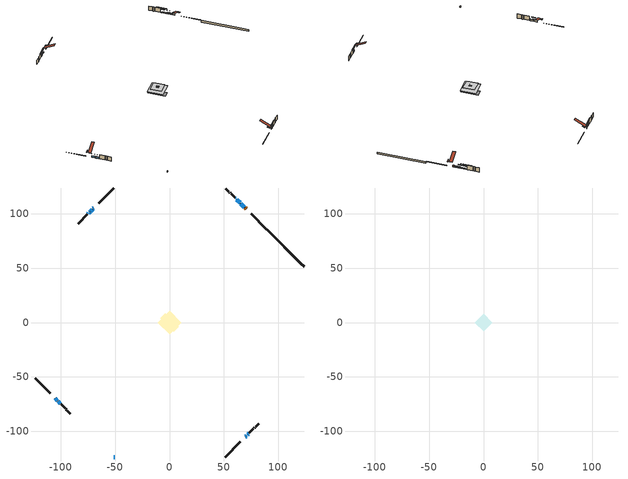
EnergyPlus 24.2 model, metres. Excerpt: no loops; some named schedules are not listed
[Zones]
conditioned space
 floor outside (Floor1 construction): -2.39,0 0,2.39 2.39,0 0,-2.39 z0.92
 floor adiabatic (AdiabaticFloorConstruction): -11.05,0 0,11.05 11.05,0 0,-11.05 z3.36
 floor foundation (Slab1 construction): -8.52,4 -4,8.52 8.52,-4 4,-8.52 z-1.17
 wall outside (RimJoist1 construction): 51.33,-123.92 65.31,-109.93 / -123.92,-51.33 -109.93,-65.31 / -51.33,123.92 -65.31,109.93 / 89.2,86.05 75.21,100.03 z0.92:1.22
 wall outside (AdiabaticWallConstruction 1): 70.67,104.57 69.6,105.65 z0.92:2.95
 wall outside (AdiabaticWallConstruction): 68.94,106.31 65.79,109.45 / 65.14,110.11 61.99,113.26 z0.92:2.24; -69.85,105.39 -70.61,104.63 / 69.85,-105.39 70.61,-104.63 / -74.25,101 -75.01,100.23 / 72.13,-103.11 72.89,-102.35 z0.92:2.2; -71.27,103.97 -72.53,102.72 z0.92:2.95; -105.39,-69.85 -103.28,-71.97 / -102.62,-72.62 -100.5,-74.74 z0.92:2.7; 61.33,113.91 61.13,114.12 / -73.18,102.06 -73.59,101.65 / 71.27,-103.98 71.48,-103.77 z0.92:1.27; -51.33,-123.92 -50.56,-123.92 z0.92:2.14
 wall outside (Wall1 construction): 73.55,-101.7 77.2,-98.04 / -99.85,-75.4 -96.19,-79.05 / -75.67,99.58 -79.32,95.92 / 60.47,114.77 56.82,118.43 z0.92:5.8
 wall outside (Wall2 construction): 77.86,-97.38 78.7,-96.55 / -95.53,-79.71 -94.7,-80.55 / -79.98,95.27 -80.82,94.43 / 56.16,119.08 55.32,119.92 z0.92:5.8
 wall outside (Wall3 construction): 79.35,-95.89 82.03,-93.21 / -94.04,-81.2 -91.36,-83.88 / -81.47,93.77 -84.15,91.09 / 54.66,120.58 51.98,123.26 z0.92:5.8
 wall foundation (FoundationWall1 construction): 89.85,85.39,-1.17 89.85,85.39,0.92 120.51,54.73,0.92 120.51,54.73,0.84 123.92,51.33,0.84 123.92,51.33,-1.17
 window (WindowConstruction): 68.94,106.31 65.79,109.45 z0.92:2.24
 window (WindowConstruction 4): 65.14,110.11 61.99,113.26 z0.92:2.24
 window (WindowConstruction 5): -69.85,105.39 -70.61,104.63 z0.92:2.2
 window (WindowConstruction 6): -71.27,103.97 -72.53,102.72 z0.92:2.95
 window (WindowConstruction 7): 69.85,-105.39 70.61,-104.63 z0.92:2.2
 window (WindowConstruction 8): -105.39,-69.85 -103.28,-71.97 z0.92:2.7
 window (WindowConstruction 10): 61.33,113.91 61.13,114.12 z0.92:1.26
 window (WindowConstruction 11): -73.18,102.06 -73.59,101.65 z0.92:1.26
 window (WindowConstruction 12): 71.27,-103.97 71.47,-103.77 z0.92:1.26
 window (WindowConstruction 1): -74.25,101 -75.01,100.24 z0.92:2.2
 window (WindowConstruction 2): 72.13,-103.11 72.89,-102.35 z0.92:2.2
 window (WindowConstruction 3): -102.62,-72.63 -100.5,-74.74 z0.92:2.7
 window (WindowConstruction 9): -51.33,-123.92 -50.57,-123.92 z0.92:2.14
 door (Door): 70.67,104.57 69.6,105.65 z0.92:2.95
 ceiling adiabatic (AdiabaticFloorConstruction): 0,-11.05 11.05,0 0,11.05 -11.05,0 z3.36
attic - vented
 floor to conditioned space (Floor2 construction Reversed): -1.81,0 0,1.81 1.81,0 0,-1.81 z5.8
 floor to conditioned space (Floor3 construction Reversed): -7.97,0 0,7.97 7.97,0 0,-7.97 z5.8
 roof outside (Roof1 construction): 66.43,-108.81,5.8 64.67,-107.05,6.63 64.21,-107.52,6.63 65.97,-109.28,5.8; -108.81,-66.43,5.8 -107.05,-64.67,6.63 -107.52,-64.21,6.63 -109.28,-65.97,5.8; -66.43,108.81,5.8 -64.67,107.05,6.63 -64.21,107.52,6.63 -65.97,109.28,5.8; 74.09,101.15,5.8 72.33,99.39,6.63 72.79,98.93,6.63 74.55,100.69,5.8
 roof outside (Roof2 construction): 69.2,-106.05,5.8 61.66,-98.52,11.12 59.56,-100.62,11.12 67.09,-108.15,5.8; -106.05,-69.2,5.8 -98.52,-61.66,11.12 -100.62,-59.56,11.12 -108.15,-67.09,5.8; -69.2,106.05,5.8 -61.66,98.52,11.12 -59.56,100.62,11.12 -67.09,108.15,5.8; 71.33,103.92,5.8 63.79,96.38,11.12 65.9,94.28,11.12 73.43,101.81,5.8
shading: 65.65,109.59 69.08,106.16 69.37,106.45 65.94,109.89 z2.44; 60.16,115.09 66.97,108.28 67.26,108.57 60.45,115.38 z4.83; -72.44,102.8 -68.02,107.22 -68.31,107.52 -72.74,103.09 z4.79; -74.36,100.89 -69.44,105.81 -69.73,106.1 -74.65,101.18 z5.54; 72.44,-102.8 68.02,-107.22 68.31,-107.52 72.74,-103.09 z4.79; -101.44,-73.8 -107.22,-68.02 -107.52,-68.31 -101.73,-74.09 z5.29; 57.52,117.72 64.94,110.31 65.23,110.6 57.81,118.01 z6.36; -77.2,98.05 -69.58,105.67 -69.87,105.96 -77.49,98.34 z6.36; 75.08,-100.16 67.66,-107.58 67.95,-107.87 75.37,-100.46 z6.36; -75.15,100.09 -74.11,101.14 -74.4,101.43 -75.44,100.38 z2.4; 73.03,-102.21 71.99,-103.26 72.28,-103.55 73.32,-102.5 z2.4; -100.36,-74.88 -102.76,-72.48 -103.05,-72.77 -100.65,-75.17 z2.9
[Building]
Building 1: Terrain=Suburbs
[Site:Location]
Montreal Mirabel Intl AP_QC: Latitude {deg}=45.68; Longitude {deg}=-74.03; Time Zone {hr}=-5; Elevation {m}=82; Keep Site Location Information=Yes
[Site:GroundTemperature:Shallow]
0.642858, -1.75623, -1.94836, -0.80987, 3.76054, 8.30966, 12.2535, 14.7518, 14.9641, 12.9321, 9.08883, 4.67926
[Site:WaterMainsTemperature]
Calculation Method=Schedule; Temperature Schedule=mains temperature schedule
[Material] Roughness=Rough; Thermal Absorptance=0.9
Name | Thickness {m} | Conductivity {W/m-K} | Density {kg/m3} | Specific Heat {J/kg-K} | Solar Absorptance | Visible Absorptance
asphalt or fiberglass shingles | 0.00635 | 0.162714 | 1121.4 | 1465.45 | 0.84 | 0.84
ceiling loosefill ins | 0.254 | 0.0480833 | 16.02 | 1046.75 | 0.7 | 0.7
ceiling stud and cavity | 0.1397 | 0.0953572 | 65.682 | 1177.47 | 0.7 | 0.7
ceiling stud and cavity 1 | 0.1397 | 0.094449 | 65.682 | 1177.47 | 0.7 | 0.7
concrete 4.0 in. | 0.1016 | 1.803125 | 2242.8 | 837.4 | 0.7 | 0.7
concrete 8.0 in. | 0.2032 | 1.803125 | 2242.8 | 837.4 | 0.7 | 0.7
door material | 0.04445 | 0.0451087 | 512.64 | 1214.23 | 0.7 | 0.7
exterior vertical ins | 0.0454343 | 0.029427 | 32.04 | 1214.23 | 0.7 | 0.7
floor covering | 0.0127 | 0.0433444 | 54.468 | 1339.84 | 0.6 | 0.6
floor rigid ins; wall rigid ins 2 | 0.512978 | 0.029427 | 32.04 | 1214.23 | 0.7 | 0.7
floor stud and cavity | 0.1397 | 0.0957955 | 92.3553 | 1139.71 | 0.7 | 0.7
floor stud and cavity 1 | 0.1397 | 1.75129 | 37.0049 | 1207.88 | 0.7 | 0.7
furniture material conditioned space 1 | 0.1524 | 0.115458 | 640.8 | 1214.23 | 0.6 | 0.6
gypsum board | 0.0127 | 0.160291 | 801 | 837.4 | 0.6 | 0.6
gypsum board 1 | 0.0127 | 0.160291 | 801 | 837.4 | 0.7 | 0.7
osb sheathing 0.5 in. | 0.0127 | 0.115458 | 512.64 | 1214.23 | 0.7 | 0.7
osb sheathing 0.75 in. | 0.01905 | 0.115458 | 512.64 | 1214.23 | 0.7 | 0.7
osb sheathing 2.0 in. | 0.0508 | 0.115458 | 512.64 | 1214.23 | 0.7 | 0.7
rim joist rigid ins; wall rigid ins | 0.051816 | 0.029427 | 32.04 | 1214.23 | 0.7 | 0.7
rim joist stud and cavity | 0.0508 | 0.184251 | 125.044 | 1163.47 | 0.6 | 0.6
wall rigid ins 1 | 0.103632 | 0.029427 | 32.04 | 1214.23 | 0.7 | 0.7
wall stud and cavity | 0.1397 | 0.14193 | 139.0536 | 1170.24 | 0.7 | 0.7
wall stud and cavity 1 | 0.1397 | 0.300532 | 139.0536 | 1170.24 | 0.7 | 0.7
wall stud and cavity 2 | 0.1397 | 0.144253 | 139.0536 | 1170.24 | 0.7 | 0.7
wall stud and cavity 3 | 0.0889 | 0.380278 | 52.3479 | 1209.89 | 0.7 | 0.7
wall stud and cavity 4 | 0.0889 | 0.391764 | 83.0341 | 1211.67 | 0.7 | 0.7
wood siding | 0.0254 | 0.102417 | 544.68 | 1172.36 | 0.4 | 0.4
wood siding 1; wood siding 2; wood siding 3 | 0.0254 | 0.102417 | 544.68 | 1172.36 | 0.7 | 0.7
[WindowMaterial:SimpleGlazingSystem]
Name | U-Factor {W/m2-K} | Solar Heat Gain Coefficient
WindowMaterial | 2.93609 | 0.6
WindowMaterial 1 | 2.98492 | 0.56
WindowMaterial 2 | 2.9395 | 0.6
WindowMaterial 3 | 2.9077 | 0.64
WindowMaterial 4 | 2.97754 | 0.59
WindowMaterial 5 | 2.961077 | 0.63
WindowMaterial 6 | 3.000823 | 0.18
[Construction]
AdiabaticFloorConstruction: floor stud and cavity 1, floor rigid ins, osb sheathing 0.75 in., floor covering
AdiabaticWallConstruction: wood siding 2, wall rigid ins 2, wall stud and cavity 3, gypsum board
AdiabaticWallConstruction 1: wood siding 3, wall rigid ins 2, wall stud and cavity 3, gypsum board
Door: door material
Floor1 construction: floor stud and cavity, osb sheathing 0.75 in., floor covering
Floor2 construction Reversed: gypsum board, ceiling stud and cavity, ceiling loosefill ins
Floor3 construction Reversed: gypsum board, ceiling stud and cavity 1, ceiling loosefill ins
FoundationWall1 construction: concrete 8.0 in., gypsum board 1
furniture construction conditioned space 1: furniture material conditioned space 1
PartitionWallConstruction: gypsum board, wall stud and cavity 4, gypsum board
RimJoist1 construction: wood siding 1, rim joist rigid ins, osb sheathing 2.0 in., rim joist stud and cavity
Roof1 construction; Roof2 construction: asphalt or fiberglass shingles
Slab1 construction: concrete 4.0 in.
Wall1 construction: wood siding, wall rigid ins, osb sheathing 0.5 in., wall stud and cavity, gypsum board
Wall2 construction: wood siding, wall rigid ins 1, osb sheathing 0.5 in., wall stud and cavity 1, gypsum board
Wall3 construction: wood siding, wall rigid ins, osb sheathing 0.5 in., wall stud and cavity 2, gypsum board
WindowConstruction; WindowConstruction 4: WindowMaterial
WindowConstruction 1; WindowConstruction 5: WindowMaterial 1
WindowConstruction 10; WindowConstruction 11; WindowConstruction 12: WindowMaterial 6
WindowConstruction 2; WindowConstruction 7: WindowMaterial 2
WindowConstruction 3; WindowConstruction 8: WindowMaterial 3
WindowConstruction 6: WindowMaterial 4
WindowConstruction 9: WindowMaterial 5
[Zone] Multiplier=1; Part of Total Floor Area=Yes
Name | Volume {m3}
attic - vented | 98.8219
conditioned space | 892.7
[Space]
Name | Zone | Volume {m3}
attic - vented 1 | attic - vented | 98.8219
conditioned space 1 | conditioned space | 892.7
[ZoneInfiltration:EffectiveLeakageArea]
infil attic - vented 1: Zone or Space=attic - vented 1; Schedule=Always On Discrete; Effective Air Leakage Area {cm2}=6159.23; Stack Coefficient=0.000370451; Wind Coefficient=1.30043e-05
[ZoneMixing]
whole house fan mix: Zone or Space=attic - vented; Schedule=Always On Continuous; Design Flow Rate Calculation Method=Flow/Zone; Design Flow Rate {m3/s}=0; Source Zone or Space=conditioned space
[SurfaceProperty:ExposedFoundationPerimeter]
Slab1: Exposed Perimeter Calculation Method=TotalExposedPerimeter; Total Exposed Perimeter {m}=48.174
[InternalMass] Zone or ZoneList=conditioned space; Space or SpaceList=conditioned space 1
Name | Construction | Surface Area {m2}
furniture mass conditioned space 1 | furniture construction conditioned space 1 | 147.408
partition wall mass | PartitionWallConstruction | 368.52
[Lights]
interior lighting: Zone or ZoneList or Space or SpaceList=conditioned space 1; Schedule=interior lighting schedule; Design Level Calculation Method=LightingLevel; Lighting Level {W}=343.2; Return Air Fraction=0; Fraction Radiant=0.6; Fraction Visible=0.2; Fraction Replaceable=1
[People]
occupants: Zone or ZoneList or Space or SpaceList=conditioned space 1; Number of People Schedule=occupants schedule; Number of People Calculation Method=People; Number of People=3; Fraction Radiant=0.314171; Sensible Heat Fraction=0.56303; Activity Level Schedule=occupants activity schedule; Carbon Dioxide Generation Rate {m3/s-W}=0; Enable ASHRAE 55 Comfort Warnings=No; Mean Radiant Temperature Calculation Type=EnclosureAveraged
[ElectricEquipment] Zone or ZoneList or Space or SpaceList=conditioned space 1; Design Level Calculation Method=EquipmentLevel
Name | Schedule | Design Level {W} | Fraction Latent | Fraction Radiant | Fraction Lost
clothes dryer | clothes dryer schedule | 140.772 | 0.015 | 0.081 | 0.85
clothes washer | clothes washer schedule | 32.1985 | 0.03 | 0.162 | 0.7
cooking range | cooking range schedule | 215.147 | 0.08 | 0.432 | 0.2
dishwasher | dishwasher schedule | 66.8632 | 0.3 | 0.18 | 0.4
fridge | fridge schedule | 72.9452 | 0 | 0.6 | 0
mech vent house fan | mech vent house fan schedule | 230 | 0 | 0 | 1
mech vent house fan cfis | mech vent house fan cfis schedule | 0 | 0 | 0 | 0
misc plug loads | misc plug loads schedule | 494.7 | 0.045 | 0.513 | 0.1
whole house fan | Always On Discrete | 0 | 0 | 0 | 1
[OtherEquipment] Zone or ZoneList or Space or SpaceList=conditioned space 1; Design Level Calculation Method=EquipmentLevel
Name | Fuel Type | Schedule | Design Level {W} | Fraction Latent | Fraction Radiant | Fraction Lost
clothes dryer 1 | Electricity | clothes dryer schedule | 0 | 0.015 | 0.081 | 0.85
cooking range 1 | Electricity | cooking range schedule | 0 | 0.08 | 0.432 | 0.2
general water use latent | None | general water use schedule | 62.594 | 1 | 0 | 0
general water use sensible | None | general water use schedule | -61.6891 | 0 | 0.6 | 0
mech vent house fan latent load | None | Always On Discrete | 0 | 1 | 0 | 0
mech vent house fan sensible load | None | Always On Discrete | 0 | 0 | 0 | 0
water heater energy adjustment1 | Electricity | Always On Discrete | 0.01 | 0 | 0 | 1
[ZoneInfiltration:DesignFlowRate] Zone or ZoneList or Space or SpaceList=conditioned space 1; Schedule=Always On Discrete; Design Flow Rate Calculation Method=Flow/Zone; Design Flow Rate {m3/s}=0
infil flow; natural vent flow; whole house fan flow
[Foundation:Kiva]
Foundation Kiva 1: Initial Indoor Air Temperature {C}=21; Wall Height Above Grade {m}=0.920008; Wall Depth Below Slab {m}=0.2032; Custom Block Material Name 1=exterior vertical ins; Custom Block Depth 1 {m}=2.09001; Custom Block X Position 1 {m}=0.2159; Custom Block Z Position 1 {m}=0
[Foundation:Kiva:Settings]
Soil Conductivity {W/m-K}=0.849921; Soil Density {kg/m3}=1842.3; Soil Specific Heat {J/kg-K}=418.7; Ground Solar Absorptivity=0.9; Ground Thermal Absorptivity=0.9; Ground Surface Roughness {m}=0.03; Far-Field Width {m}=40; Deep-Ground Boundary Condition=ZeroFlux; Deep-Ground Depth {m}=40; Minimum Cell Dimension {m}=0.2; Maximum Cell Growth Coefficient=3; Simulation Timestep=Timestep
[Exterior:Lights]
exterior lighting: Schedule=exterior lighting schedule; Design Level {W}=75.6
[Schedule:Constant]
Name | Hourly Value
Always On Continuous; mech vent house fan schedule; mech vent house fan cfis schedule; Always On Discrete | 1
occupants activity schedule | 117.228
fridge schedule | 0
[Schedule:Week:Daily]
interior lighting schedule Week Rule - Jan1-Jan27: interior lighting schedule day, interior lighting schedule day, interior lighting schedule day, interior lighting schedule day, interior lighting schedule day, interior lighting schedule day, interior lighting schedule day, interior lighting schedule default day, interior lighting schedule default day, interior lighting schedule default day, interior lighting schedule default day, interior lighting schedule default day
interior lighting schedule Week Rule - Jan28-Feb3: interior lighting schedule day, interior lighting schedule day, interior lighting schedule day, interior lighting schedule day, interior lighting schedule day 1, interior lighting schedule day 1, interior lighting schedule day 1, interior lighting schedule default day, interior lighting schedule default day, interior lighting schedule default day, interior lighting schedule default day, interior lighting schedule default day
interior lighting schedule Week Rule - Feb4-Feb24: interior lighting schedule day 1, interior lighting schedule day 1, interior lighting schedule day 1, interior lighting schedule day 1, interior lighting schedule day 1, interior lighting schedule day 1, interior lighting schedule day 1, interior lighting schedule default day, interior lighting schedule default day, interior lighting schedule default day, interior lighting schedule default day, interior lighting schedule default day
interior lighting schedule Week Rule - Feb25-Mar3: interior lighting schedule day 1, interior lighting schedule day 1, interior lighting schedule day 1, interior lighting schedule day 1, interior lighting schedule day 2, interior lighting schedule day 2, interior lighting schedule day 2, interior lighting schedule default day, interior lighting schedule default day, interior lighting schedule default day, interior lighting schedule default day, interior lighting schedule default day
interior lighting schedule Week Rule - Mar4-Mar31: interior lighting schedule day 2, interior lighting schedule day 2, interior lighting schedule day 2, interior lighting schedule day 2, interior lighting schedule day 2, interior lighting schedule day 2, interior lighting schedule day 2, interior lighting schedule default day, interior lighting schedule default day, interior lighting schedule default day, interior lighting schedule default day, interior lighting schedule default day
interior lighting schedule Week Rule - Apr1-Apr28: interior lighting schedule day 3, interior lighting schedule day 3, interior lighting schedule day 3, interior lighting schedule day 3, interior lighting schedule day 3, interior lighting schedule day 3, interior lighting schedule day 3, interior lighting schedule default day, interior lighting schedule default day, interior lighting schedule default day, interior lighting schedule default day, interior lighting schedule default day
interior lighting schedule Week Rule - Apr29-May5: interior lighting schedule day 3, interior lighting schedule day 3, interior lighting schedule day 4, interior lighting schedule day 4, interior lighting schedule day 4, interior lighting schedule day 4, interior lighting schedule day 4, interior lighting schedule default day, interior lighting schedule default day, interior lighting schedule default day, interior lighting schedule default day, interior lighting schedule default day
interior lighting schedule Week Rule - May6-May26: interior lighting schedule day 4, interior lighting schedule day 4, interior lighting schedule day 4, interior lighting schedule day 4, interior lighting schedule day 4, interior lighting schedule day 4, interior lighting schedule day 4, interior lighting schedule default day, interior lighting schedule default day, interior lighting schedule default day, interior lighting schedule default day, interior lighting schedule default day
interior lighting schedule Week Rule - May27-Jun2: interior lighting schedule day 4, interior lighting schedule day 4, interior lighting schedule day 4, interior lighting schedule day 4, interior lighting schedule day 4, interior lighting schedule day 5, interior lighting schedule day 5, interior lighting schedule default day, interior lighting schedule default day, interior lighting schedule default day, interior lighting schedule default day, interior lighting schedule default day
interior lighting schedule Week Rule - Jun3-Jun30: interior lighting schedule day 5, interior lighting schedule day 5, interior lighting schedule day 5, interior lighting schedule day 5, interior lighting schedule day 5, interior lighting schedule day 5, interior lighting schedule day 5, interior lighting schedule default day, interior lighting schedule default day, interior lighting schedule default day, interior lighting schedule default day, interior lighting schedule default day
interior lighting schedule Week Rule - Jul1-Jul28: interior lighting schedule day 6, interior lighting schedule day 6, interior lighting schedule day 6, interior lighting schedule day 6, interior lighting schedule day 6, interior lighting schedule day 6, interior lighting schedule day 6, interior lighting schedule default day, interior lighting schedule default day, interior lighting schedule default day, interior lighting schedule default day, interior lighting schedule default day
interior lighting schedule Week Rule - Jul29-Aug4: interior lighting schedule day 6, interior lighting schedule day 6, interior lighting schedule day 6, interior lighting schedule day 7, interior lighting schedule day 7, interior lighting schedule day 7, interior lighting schedule day 7, interior lighting schedule default day, interior lighting schedule default day, interior lighting schedule default day, interior lighting schedule default day, interior lighting schedule default day
interior lighting schedule Week Rule - Aug5-Aug25: interior lighting schedule day 7, interior lighting schedule day 7, interior lighting schedule day 7, interior lighting schedule day 7, interior lighting schedule day 7, interior lighting schedule day 7, interior lighting schedule day 7, interior lighting schedule default day, interior lighting schedule default day, interior lighting schedule default day, interior lighting schedule default day, interior lighting schedule default day
interior lighting schedule Week Rule - Aug26-Sep1: interior lighting schedule day 7, interior lighting schedule day 7, interior lighting schedule day 7, interior lighting schedule day 7, interior lighting schedule day 7, interior lighting schedule day 7, interior lighting schedule day 8, interior lighting schedule default day, interior lighting schedule default day, interior lighting schedule default day, interior lighting schedule default day, interior lighting schedule default day
interior lighting schedule Week Rule - Sep2-Sep29: interior lighting schedule day 8, interior lighting schedule day 8, interior lighting schedule day 8, interior lighting schedule day 8, interior lighting schedule day 8, interior lighting schedule day 8, interior lighting schedule day 8, interior lighting schedule default day, interior lighting schedule default day, interior lighting schedule default day, interior lighting schedule default day, interior lighting schedule default day
interior lighting schedule Week Rule - Sep30-Oct6: interior lighting schedule day 8, interior lighting schedule day 9, interior lighting schedule day 9, interior lighting schedule day 9, interior lighting schedule day 9, interior lighting schedule day 9, interior lighting schedule day 9, interior lighting schedule default day, interior lighting schedule default day, interior lighting schedule default day, interior lighting schedule default day, interior lighting schedule default day
interior lighting schedule Week Rule - Oct7-Oct27: interior lighting schedule day 9, interior lighting schedule day 9, interior lighting schedule day 9, interior lighting schedule day 9, interior lighting schedule day 9, interior lighting schedule day 9, interior lighting schedule day 9, interior lighting schedule default day, interior lighting schedule default day, interior lighting schedule default day, interior lighting schedule default day, interior lighting schedule default day
interior lighting schedule Week Rule - Oct28-Nov3: interior lighting schedule day 9, interior lighting schedule day 9, interior lighting schedule day 9, interior lighting schedule day 9, interior lighting schedule day 10, interior lighting schedule day 10, interior lighting schedule day 10, interior lighting schedule default day, interior lighting schedule default day, interior lighting schedule default day, interior lighting schedule default day, interior lighting schedule default day
interior lighting schedule Week Rule - Nov4-Nov24: interior lighting schedule day 10, interior lighting schedule day 10, interior lighting schedule day 10, interior lighting schedule day 10, interior lighting schedule day 10, interior lighting schedule day 10, interior lighting schedule day 10, interior lighting schedule default day, interior lighting schedule default day, interior lighting schedule default day, interior lighting schedule default day, interior lighting schedule default day
interior lighting schedule Week Rule - Nov25-Dec1: interior lighting schedule day 10, interior lighting schedule day 10, interior lighting schedule day 10, interior lighting schedule day 10, interior lighting schedule day 10, interior lighting schedule day 10, interior lighting schedule day 11, interior lighting schedule default day, interior lighting schedule default day, interior lighting schedule default day, interior lighting schedule default day, interior lighting schedule default day
interior lighting schedule Week Rule - Dec2-Dec31: interior lighting schedule day 11, interior lighting schedule day 11, interior lighting schedule day 11, interior lighting schedule day 11, interior lighting schedule day 11, interior lighting schedule day 11, interior lighting schedule day 11, interior lighting schedule default day, interior lighting schedule default day, interior lighting schedule default day, interior lighting schedule default day, interior lighting schedule default day
occupants schedule Week Rule - Jan1-Dec31: occupants schedule day, occupants schedule day, occupants schedule day, occupants schedule day, occupants schedule day, occupants schedule day, occupants schedule day, occupants schedule default day, occupants schedule default day, occupants schedule default day, occupants schedule default day, occupants schedule default day
clothes dryer schedule Week Rule - Jan1-Dec31: clothes dryer schedule day, clothes dryer schedule day, clothes dryer schedule day, clothes dryer schedule day, clothes dryer schedule day, clothes dryer schedule day, clothes dryer schedule day, clothes dryer schedule default day, clothes dryer schedule default day, clothes dryer schedule default day, clothes dryer schedule default day, clothes dryer schedule default day
clothes washer schedule Week Rule - Jan1-Dec31: clothes washer schedule day, clothes washer schedule day, clothes washer schedule day, clothes washer schedule day, clothes washer schedule day, clothes washer schedule day, clothes washer schedule day, clothes washer schedule default day, clothes washer schedule default day, clothes washer schedule default day, clothes washer schedule default day, clothes washer schedule default day
cooking range schedule Week Rule - Jan1-Dec31: cooking range schedule day, cooking range schedule day, cooking range schedule day, cooking range schedule day, cooking range schedule day, cooking range schedule day, cooking range schedule day, cooking range schedule default day, cooking range schedule default day, cooking range schedule default day, cooking range schedule default day, cooking range schedule default day
dishwasher schedule Week Rule - Jan1-Dec31: dishwasher schedule day, dishwasher schedule day, dishwasher schedule day, dishwasher schedule day, dishwasher schedule day, dishwasher schedule day, dishwasher schedule day, dishwasher schedule default day, dishwasher schedule default day, dishwasher schedule default day, dishwasher schedule default day, dishwasher schedule default day
misc plug loads schedule Week Rule - Jan1-Dec31: misc plug loads schedule day, misc plug loads schedule day, misc plug loads schedule day, misc plug loads schedule day, misc plug loads schedule day, misc plug loads schedule day, misc plug loads schedule day, misc plug loads schedule default day, misc plug loads schedule default day, misc plug loads schedule default day, misc plug loads schedule default day, misc plug loads schedule default day
general water use schedule Week Rule - Jan1-Dec31: general water use schedule day, general water use schedule day, general water use schedule day, general water use schedule day, general water use schedule day, general water use schedule day, general water use schedule day, general water use schedule default day, general water use schedule default day, general water use schedule default day, general water use schedule default day, general water use schedule default day
exterior lighting schedule Week Rule - Jan1-Jan27: exterior lighting schedule day, exterior lighting schedule day, exterior lighting schedule day, exterior lighting schedule day, exterior lighting schedule day, exterior lighting schedule day, exterior lighting schedule day, exterior lighting schedule default day, exterior lighting schedule default day, exterior lighting schedule default day, exterior lighting schedule default day, exterior lighting schedule default day
exterior lighting schedule Week Rule - Jan28-Feb3: exterior lighting schedule day, exterior lighting schedule day, exterior lighting schedule day, exterior lighting schedule day, exterior lighting schedule day 1, exterior lighting schedule day 1, exterior lighting schedule day 1, exterior lighting schedule default day, exterior lighting schedule default day, exterior lighting schedule default day, exterior lighting schedule default day, exterior lighting schedule default day
exterior lighting schedule Week Rule - Feb4-Feb24: exterior lighting schedule day 1, exterior lighting schedule day 1, exterior lighting schedule day 1, exterior lighting schedule day 1, exterior lighting schedule day 1, exterior lighting schedule day 1, exterior lighting schedule day 1, exterior lighting schedule default day, exterior lighting schedule default day, exterior lighting schedule default day, exterior lighting schedule default day, exterior lighting schedule default day
exterior lighting schedule Week Rule - Feb25-Mar3: exterior lighting schedule day 1, exterior lighting schedule day 1, exterior lighting schedule day 1, exterior lighting schedule day 1, exterior lighting schedule day 2, exterior lighting schedule day 2, exterior lighting schedule day 2, exterior lighting schedule default day, exterior lighting schedule default day, exterior lighting schedule default day, exterior lighting schedule default day, exterior lighting schedule default day
exterior lighting schedule Week Rule - Mar4-Mar31: exterior lighting schedule day 2, exterior lighting schedule day 2, exterior lighting schedule day 2, exterior lighting schedule day 2, exterior lighting schedule day 2, exterior lighting schedule day 2, exterior lighting schedule day 2, exterior lighting schedule default day, exterior lighting schedule default day, exterior lighting schedule default day, exterior lighting schedule default day, exterior lighting schedule default day
exterior lighting schedule Week Rule - Apr1-Apr28: exterior lighting schedule day 3, exterior lighting schedule day 3, exterior lighting schedule day 3, exterior lighting schedule day 3, exterior lighting schedule day 3, exterior lighting schedule day 3, exterior lighting schedule day 3, exterior lighting schedule default day, exterior lighting schedule default day, exterior lighting schedule default day, exterior lighting schedule default day, exterior lighting schedule default day
exterior lighting schedule Week Rule - Apr29-May5: exterior lighting schedule day 3, exterior lighting schedule day 3, exterior lighting schedule day 4, exterior lighting schedule day 4, exterior lighting schedule day 4, exterior lighting schedule day 4, exterior lighting schedule day 4, exterior lighting schedule default day, exterior lighting schedule default day, exterior lighting schedule default day, exterior lighting schedule default day, exterior lighting schedule default day
exterior lighting schedule Week Rule - May6-May26: exterior lighting schedule day 4, exterior lighting schedule day 4, exterior lighting schedule day 4, exterior lighting schedule day 4, exterior lighting schedule day 4, exterior lighting schedule day 4, exterior lighting schedule day 4, exterior lighting schedule default day, exterior lighting schedule default day, exterior lighting schedule default day, exterior lighting schedule default day, exterior lighting schedule default day
exterior lighting schedule Week Rule - May27-Jun2: exterior lighting schedule day 4, exterior lighting schedule day 4, exterior lighting schedule day 4, exterior lighting schedule day 4, exterior lighting schedule day 4, exterior lighting schedule day 5, exterior lighting schedule day 5, exterior lighting schedule default day, exterior lighting schedule default day, exterior lighting schedule default day, exterior lighting schedule default day, exterior lighting schedule default day
exterior lighting schedule Week Rule - Jun3-Jun30: exterior lighting schedule day 5, exterior lighting schedule day 5, exterior lighting schedule day 5, exterior lighting schedule day 5, exterior lighting schedule day 5, exterior lighting schedule day 5, exterior lighting schedule day 5, exterior lighting schedule default day, exterior lighting schedule default day, exterior lighting schedule default day, exterior lighting schedule default day, exterior lighting schedule default day
exterior lighting schedule Week Rule - Jul1-Jul28: exterior lighting schedule day 6, exterior lighting schedule day 6, exterior lighting schedule day 6, exterior lighting schedule day 6, exterior lighting schedule day 6, exterior lighting schedule day 6, exterior lighting schedule day 6, exterior lighting schedule default day, exterior lighting schedule default day, exterior lighting schedule default day, exterior lighting schedule default day, exterior lighting schedule default day
exterior lighting schedule Week Rule - Jul29-Aug4: exterior lighting schedule day 6, exterior lighting schedule day 6, exterior lighting schedule day 6, exterior lighting schedule day 7, exterior lighting schedule day 7, exterior lighting schedule day 7, exterior lighting schedule day 7, exterior lighting schedule default day, exterior lighting schedule default day, exterior lighting schedule default day, exterior lighting schedule default day, exterior lighting schedule default day
exterior lighting schedule Week Rule - Aug5-Aug25: exterior lighting schedule day 7, exterior lighting schedule day 7, exterior lighting schedule day 7, exterior lighting schedule day 7, exterior lighting schedule day 7, exterior lighting schedule day 7, exterior lighting schedule day 7, exterior lighting schedule default day, exterior lighting schedule default day, exterior lighting schedule default day, exterior lighting schedule default day, exterior lighting schedule default day
exterior lighting schedule Week Rule - Aug26-Sep1: exterior lighting schedule day 7, exterior lighting schedule day 7, exterior lighting schedule day 7, exterior lighting schedule day 7, exterior lighting schedule day 7, exterior lighting schedule day 7, exterior lighting schedule day 8, exterior lighting schedule default day, exterior lighting schedule default day, exterior lighting schedule default day, exterior lighting schedule default day, exterior lighting schedule default day
exterior lighting schedule Week Rule - Sep2-Sep29: exterior lighting schedule day 8, exterior lighting schedule day 8, exterior lighting schedule day 8, exterior lighting schedule day 8, exterior lighting schedule day 8, exterior lighting schedule day 8, exterior lighting schedule day 8, exterior lighting schedule default day, exterior lighting schedule default day, exterior lighting schedule default day, exterior lighting schedule default day, exterior lighting schedule default day
exterior lighting schedule Week Rule - Sep30-Oct6: exterior lighting schedule day 8, exterior lighting schedule day 9, exterior lighting schedule day 9, exterior lighting schedule day 9, exterior lighting schedule day 9, exterior lighting schedule day 9, exterior lighting schedule day 9, exterior lighting schedule default day, exterior lighting schedule default day, exterior lighting schedule default day, exterior lighting schedule default day, exterior lighting schedule default day
exterior lighting schedule Week Rule - Oct7-Oct27: exterior lighting schedule day 9, exterior lighting schedule day 9, exterior lighting schedule day 9, exterior lighting schedule day 9, exterior lighting schedule day 9, exterior lighting schedule day 9, exterior lighting schedule day 9, exterior lighting schedule default day, exterior lighting schedule default day, exterior lighting schedule default day, exterior lighting schedule default day, exterior lighting schedule default day
exterior lighting schedule Week Rule - Oct28-Nov3: exterior lighting schedule day 9, exterior lighting schedule day 9, exterior lighting schedule day 9, exterior lighting schedule day 9, exterior lighting schedule day 10, exterior lighting schedule day 10, exterior lighting schedule day 10, exterior lighting schedule default day, exterior lighting schedule default day, exterior lighting schedule default day, exterior lighting schedule default day, exterior lighting schedule default day
exterior lighting schedule Week Rule - Nov4-Nov24: exterior lighting schedule day 10, exterior lighting schedule day 10, exterior lighting schedule day 10, exterior lighting schedule day 10, exterior lighting schedule day 10, exterior lighting schedule day 10, exterior lighting schedule day 10, exterior lighting schedule default day, exterior lighting schedule default day, exterior lighting schedule default day, exterior lighting schedule default day, exterior lighting schedule default day
exterior lighting schedule Week Rule - Nov25-Dec1: exterior lighting schedule day 10, exterior lighting schedule day 10, exterior lighting schedule day 10, exterior lighting schedule day 10, exterior lighting schedule day 10, exterior lighting schedule day 10, exterior lighting schedule day 11, exterior lighting schedule default day, exterior lighting schedule default day, exterior lighting schedule default day, exterior lighting schedule default day, exterior lighting schedule default day
[Schedule:Year]
interior lighting schedule: interior lighting schedule Week Rule - Jan1-Jan27, 1, 1, 1, 27, interior lighting schedule Week Rule - Jan28-Feb3, 1, 28, 2, 3, interior lighting schedule Week Rule - Feb4-Feb24, 2, 4, 2, 24, interior lighting schedule Week Rule - Feb25-Mar3, 2, 25, 3, 3, interior lighting schedule Week Rule - Mar4-Mar31, 3, 4, 3, 31, interior lighting schedule Week Rule - Apr1-Apr28, 4, 1, 4, 28, interior lighting schedule Week Rule - Apr29-May5, 4, 29, 5, 5, interior lighting schedule Week Rule - May6-May26, 5, 6, 5, 26, interior lighting schedule Week Rule - May27-Jun2, 5, 27, 6, 2, interior lighting schedule Week Rule - Jun3-Jun30, 6, 3, 6, 30, interior lighting schedule Week Rule - Jul1-Jul28, 7, 1, 7, 28, interior lighting schedule Week Rule - Jul29-Aug4, 7, 29, 8, 4, interior lighting schedule Week Rule - Aug5-Aug25, 8, 5, 8, 25, interior lighting schedule Week Rule - Aug26-Sep1, 8, 26, 9, 1, interior lighting schedule Week Rule - Sep2-Sep29, 9, 2, 9, 29, interior lighting schedule Week Rule - Sep30-Oct6, 9, 30, 10, 6, interior lighting schedule Week Rule - Oct7-Oct27, 10, 7, 10, 27, interior lighting schedule Week Rule - Oct28-Nov3, 10, 28, 11, 3, interior lighting schedule Week Rule - Nov4-Nov24, 11, 4, 11, 24, interior lighting schedule Week Rule - Nov25-Dec1, 11, 25, 12, 1, interior lighting schedule Week Rule - Dec2-Dec31, 12, 2, 12, 31
occupants schedule: occupants schedule Week Rule - Jan1-Dec31, 1, 1, 12, 31
clothes dryer schedule: clothes dryer schedule Week Rule - Jan1-Dec31, 1, 1, 12, 31
clothes washer schedule: clothes washer schedule Week Rule - Jan1-Dec31, 1, 1, 12, 31
cooking range schedule: cooking range schedule Week Rule - Jan1-Dec31, 1, 1, 12, 31
dishwasher schedule: dishwasher schedule Week Rule - Jan1-Dec31, 1, 1, 12, 31
misc plug loads schedule: misc plug loads schedule Week Rule - Jan1-Dec31, 1, 1, 12, 31
general water use schedule: general water use schedule Week Rule - Jan1-Dec31, 1, 1, 12, 31
exterior lighting schedule: exterior lighting schedule Week Rule - Jan1-Jan27, 1, 1, 1, 27, exterior lighting schedule Week Rule - Jan28-Feb3, 1, 28, 2, 3, exterior lighting schedule Week Rule - Feb4-Feb24, 2, 4, 2, 24, exterior lighting schedule Week Rule - Feb25-Mar3, 2, 25, 3, 3, exterior lighting schedule Week Rule - Mar4-Mar31, 3, 4, 3, 31, exterior lighting schedule Week Rule - Apr1-Apr28, 4, 1, 4, 28, exterior lighting schedule Week Rule - Apr29-May5, 4, 29, 5, 5, exterior lighting schedule Week Rule - May6-May26, 5, 6, 5, 26, exterior lighting schedule Week Rule - May27-Jun2, 5, 27, 6, 2, exterior lighting schedule Week Rule - Jun3-Jun30, 6, 3, 6, 30, exterior lighting schedule Week Rule - Jul1-Jul28, 7, 1, 7, 28, exterior lighting schedule Week Rule - Jul29-Aug4, 7, 29, 8, 4, exterior lighting schedule Week Rule - Aug5-Aug25, 8, 5, 8, 25, exterior lighting schedule Week Rule - Aug26-Sep1, 8, 26, 9, 1, exterior lighting schedule Week Rule - Sep2-Sep29, 9, 2, 9, 29, exterior lighting schedule Week Rule - Sep30-Oct6, 9, 30, 10, 6, exterior lighting schedule Week Rule - Oct7-Oct27, 10, 7, 10, 27, exterior lighting schedule Week Rule - Oct28-Nov3, 10, 28, 11, 3, exterior lighting schedule Week Rule - Nov4-Nov24, 11, 4, 11, 24, exterior lighting schedule Week Rule - Nov25-Dec1, 11, 25, 12, 1, exterior lighting schedule Week Rule - Dec2-Dec31, 12, 2, 12, 31
[Schedule:Compact]
mains temperature schedule: Through: 01/01, For: AllDays, Until: 24:00, 5.61444, Through: 01/02, For: AllDays, Until: 24:00, 5.535, Through: 01/03, For: AllDays, Until: 24:00, 5.45667, Through: 01/04, For: AllDays, Until: 24:00, 5.37944, Through: 01/05, For: AllDays, Until: 24:00, 5.30333, Through: 01/06, For: AllDays, Until: 24:00, 5.22889, Through: 01/07, For: AllDays, Until: 24:00, 5.15611, Through: 01/08, For: AllDays, Until: 24:00, 5.08389, Through: 01/09, For: AllDays, Until: 24:00, 5.01333, Through: 01/10, For: AllDays, Until: 24:00, 4.94444, Through: 01/11, For: AllDays, Until: 24:00, 4.87667, Through: 01/12, For: AllDays, Until: 24:00, 4.81056, Through: 01/13, For: AllDays, Until: 24:00, 4.74556, Through: 01/14, For: AllDays, Until: 24:00, 4.68222, Through: 01/15, For: AllDays, Until: 24:00, 4.62056, Through: 01/16, For: AllDays, Until: 24:00, 4.56, Through: 01/17, For: AllDays, Until: 24:00, 4.50111, Through: 01/18, For: AllDays, Until: 24:00, 4.44389, Through: 01/19, For: AllDays, Until: 24:00, 4.38778, Through: 01/20, For: AllDays, Until: 24:00, 4.33389, Through: 01/21, For: AllDays, Until: 24:00, 4.28111, Through: 01/22, For: AllDays, Until: 24:00, 4.23, Through: 01/23, For: AllDays, Until: 24:00, 4.18056, Through: 01/24, For: AllDays, Until: 24:00, 4.13278, Through: 01/25, For: AllDays, Until: 24:00, 4.08667, Through: 01/26, For: AllDays, Until: 24:00, 4.04222, Through: 01/27, For: AllDays, Until: 24:00, 3.99944, Through: 01/28, For: AllDays, Until: 24:00, 3.95833, Through: 01/29, For: AllDays, Until: 24:00, 3.91889, Through: 01/30, For: AllDays, Until: 24:00, 3.88111, Through: 01/31, For: AllDays, Until: 24:00, 3.845, Through: 02/01, For: AllDays, Until: 24:00, 3.81056, Through: 02/02, For: AllDays, Until: 24:00, 3.77778, Through: 02/03, For: AllDays, Until: 24:00, 3.74722, Through: 02/04, For: AllDays, Until: 24:00, 3.71833, Through: 02/05, For: AllDays, Until: 24:00, 3.69056, Through: 02/06, For: AllDays, Until: 24:00, 3.66556, Through: 02/07, For: AllDays, Until: 24:00, 3.64167, Through: 02/08, For: AllDays, Until: 24:00, 3.61944, Through: 02/09, For: AllDays, Until: 24:00, 3.59944, Through: 02/10, For: AllDays, Until: 24:00, 3.58111, Through: 02/11, For: AllDays, Until: 24:00, 3.56444, Through: 02/12, For: AllDays, Until: 24:00, 3.55, Through: 02/13, For: AllDays, Until: 24:00, 3.53667, Through: 02/14, For: AllDays, Until: 24:00, 3.52556, Through: 02/15, For: AllDays, Until: 24:00, 3.51667, Through: 02/16, For: AllDays, Until: 24:00, 3.50889, Through: 02/17, For: AllDays, Until: 24:00, 3.50333, Through: 02/18, For: AllDays, Until: 24:00, 3.49944, Through: 02/19, For: AllDays, Until: 24:00, 3.49778, Through: 02/20, For: AllDays, Until: 24:00, 3.49778, Through: 02/21, For: AllDays, Until: 24:00, 3.49944, Through: 02/22, For: AllDays, Until: 24:00, 3.50278, Through: 02/23, For: AllDays, Until: 24:00, 3.50833, Through: 02/24, For: AllDays, Until: 24:00, 3.515, Through: 02/25, For: AllDays, Until: 24:00, 3.52444, Through: 02/26, For: AllDays, Until: 24:00, 3.535, Through: 02/27, For: AllDays, Until: 24:00, 3.54778, Through: 02/28, For: AllDays, Until: 24:00, 3.56222, Through: 03/01, For: AllDays, Until: 24:00, 3.57833, Through: 03/02, For: AllDays, Until: 24:00, 3.59667, Through: 03/03, For: AllDays, Until: 24:00, 3.61667, Through: 03/04, For: AllDays, Until: 24:00, 3.63833, Through: 03/05, For: AllDays, Until: 24:00, 3.66167, Through: 03/06, For: AllDays, Until: 24:00, 3.68667, Through: 03/07, For: AllDays, Until: 24:00, 3.71389, Through: 03/08, For: AllDays, Until: 24:00, 3.74278, Through: 03/09, For: AllDays, Until: 24:00, 3.77333, Through: 03/10, For: AllDays, Until: 24:00, 3.80556, Through: 03/11, For: AllDays, Until: 24:00, 3.83944, Through: 03/12, For: AllDays, Until: 24:00, 3.87556, Through: 03/13, For: AllDays, Until: 24:00, 3.91278, Through: 03/14, For: AllDays, Until: 24:00, 3.95222, Through: 03/15, For: AllDays, Until: 24:00, 3.99278, Through: 03/16, For: AllDays, Until: 24:00, 4.03556, Through: 03/17, For: AllDays, Until: 24:00, 4.08, Through: 03/18, For: AllDays, Until: 24:00, 4.12556, Through: 03/19, For: AllDays, Until: 24:00, 4.17333, Through: 03/20, For: AllDays, Until: 24:00, 4.22278, Through: 03/21, For: AllDays, Until: 24:00, 4.27333, Through: 03/22, For: AllDays, Until: 24:00, 4.32556, Through: 03/23, For: AllDays, Until: 24:00, 4.38, Through: 03/24, For: AllDays, Until: 24:00, 4.43556, Through: 03/25, For: AllDays, Until: 24:00, 4.49222, Through: 03/26, For: AllDays, Until: 24:00, 4.55111, Through: 03/27, For: AllDays, Until: 24:00, 4.61111, Through: 03/28, For: AllDays, Until: 24:00, 4.67278, Through: 03/29, For: AllDays, Until: 24:00, 4.73611, Through: 03/30, For: AllDays, Until: 24:00, 4.80056, Through: 03/31, For: AllDays, Until: 24:00, 4.86667, Through: 04/01, For: AllDays, Until: 24:00, 4.93444, Through: 04/02, For: AllDays, Until: 24:00, 5.00333, Through: 04/03, For: AllDays, Until: 24:00, 5.07333, Through: 04/04, For: AllDays, Until: 24:00, 5.145, Through: 04/05, For: AllDays, Until: 24:00, 5.21833, Through: 04/06, For: AllDays, Until: 24:00, 5.29222, Through: 04/07, For: AllDays, Until: 24:00, 5.36778, Through: 04/08, For: AllDays, Until: 24:00, 5.445, Through: 04/09, For: AllDays, Until: 24:00, 5.52333, Through: 04/10, For: AllDays, Until: 24:00, 5.60222, Through: 04/11, For: AllDays, Until: 24:00, 5.68278, Through: 04/12, For: AllDays, Until: 24:00, 5.765, Through: 04/13, For: AllDays, Until: 24:00, 5.84778, Through: 04/14, For: AllDays, Until: 24:00, 5.93167, Through: 04/15, For: AllDays, Until: 24:00, 6.01722, Through: 04/16, For: AllDays, Until: 24:00, 6.10333, Through: 04/17, For: AllDays, Until: 24:00, 6.19056, Through: 04/18, For: AllDays, Until: 24:00, 6.27889, Through: 04/19, For: AllDays, Until: 24:00, 6.36833, Through: 04/20, For: AllDays, Until: 24:00, 6.45833, Through: 04/21, For: AllDays, Until: 24:00, 6.55, Through: 04/22, For: AllDays, Until: 24:00, 6.64222, Through: 04/23, For: AllDays, Until: 24:00, 6.735, Through: 04/24, For: AllDays, Until: 24:00, 6.82944, Through: 04/25, For: AllDays, Until: 24:00, 6.92389, Through: 04/26, For: AllDays, Until: 24:00, 7.01944, Through: 04/27, For: AllDays, Until: 24:00, 7.11611, Through: 04/28, For: AllDays, Until: 24:00, 7.21333, Through: 04/29, For: AllDays, Until: 24:00, 7.31111, Through: 04/30, For: AllDays, Until: 24:00, 7.41, Through: 05/01, For: AllDays, Until: 24:00, 7.50944, Through: 05/02, For: AllDays, Until: 24:00, 7.60889, Through: 05/03, For: AllDays, Until: 24:00, 7.71, Through: 05/04, For: AllDays, Until: 24:00, 7.81111, Through: 05/05, For: AllDays, Until: 24:00, 7.91278, Through: 05/06, For: AllDays, Until: 24:00, 8.015, Through: 05/07, For: AllDays, Until: 24:00, 8.11778, Through: 05/08, For: AllDays, Until: 24:00, 8.22056, Through: 05/09, For: AllDays, Until: 24:00, 8.32444, Through: 05/10, For: AllDays, Until: 24:00, 8.42833, Through: 05/11, For: AllDays, Until: 24:00, 8.53278, Through: 05/12, For: AllDays, Until: 24:00, 8.63722, Through: 05/13, For: AllDays, Until: 24:00, 8.74222, Through: 05/14, For: AllDays, Until: 24:00, 8.84778, Through: 05/15, For: AllDays, Until: 24:00, 8.95333, Through: 05/16, For: AllDays, Until: 24:00, 9.05889, Through: 05/17, For: AllDays, Until: 24:00, 9.165, Through: 05/18, For: AllDays, Until: 24:00, 9.27111, Through: 05/19, For: AllDays, Until: 24:00, 9.37722, Through: 05/20, For: AllDays, Until: 24:00, 9.48389, Through: 05/21, For: AllDays, Until: 24:00, 9.59, Through: 05/22, For: AllDays, Until: 24:00, 9.69667, Through: 05/23, For: AllDays, Until: 24:00, 9.80278, Through: 05/24, For: AllDays, Until: 24:00, 9.90944, Through: 05/25, For: AllDays, Until: 24:00, 10.0156, Through: 05/26, For: AllDays, Until: 24:00, 10.1217, Through: 05/27, For: AllDays, Until: 24:00, 10.2278, Through: 05/28, For: AllDays, Until: 24:00, 10.3339, Through: 05/29, For: AllDays, Until: 24:00, 10.4394, Through: 05/30, For: AllDays, Until: 24:00, 10.545, Through: 05/31, For: AllDays, Until: 24:00, 10.65, Through: 06/01, For: AllDays, Until: 24:00, 10.755, Through: 06/02, For: AllDays, Until: 24:00, 10.86, Through: 06/03, For: AllDays, Until: 24:00, 10.9639, Through: 06/04, For: AllDays, Until: 24:00, 11.0678, Through: 06/05, For: AllDays, Until: 24:00, 11.1717, Through: 06/06, For: AllDays, Until: 24:00, 11.2744, Through: 06/07, For: AllDays, Until: 24:00, 11.3772, Through: 06/08, For: AllDays, Until: 24:00, 11.4789, Through: 06/09, For: AllDays, Until: 24:00, 11.5806, Through: 06/10, For: AllDays, Until: 24:00, 11.6817, Through: 06/11, For: AllDays, Until: 24:00, 11.7822, Through: 06/12, For: AllDays, Until: 24:00, 11.8817, Through: 06/13, For: AllDays, Until: 24:00, 11.9811, Through: 06/14, For: AllDays, Until: 24:00, 12.0794, Through: 06/15, For: AllDays, Until: 24:00, 12.1772, Through: 06/16, For: AllDays, Until: 24:00, 12.2739, Through: 06/17, For: AllDays, Until: 24:00, 12.37, Through: 06/18, For: AllDays, Until: 24:00, 12.4656, Through: 06/19, For: AllDays, Until: 24:00, 12.56, Through: 06/20, For: AllDays, Until: 24:00, 12.6539, Through: 06/21, For: AllDays, Until: 24:00, 12.7467, Through: 06/22, For: AllDays, Until: 24:00, 12.8389, Through: 06/23, For: AllDays, Until: 24:00, 12.93, Through: 06/24, For: AllDays, Until: 24:00, 13.02, Through: 06/25, For: AllDays, Until: 24:00, 13.1089, Through: 06/26, For: AllDays, Until: 24:00, 13.1972, Through: 06/27, For: AllDays, Until: 24:00, 13.2839, Through: 06/28, For: AllDays, Until: 24:00, 13.37, Through: 06/29, For: AllDays, Until: 24:00, 13.455, Through: 06/30, For: AllDays, Until: 24:00, 13.5383, Through: 07/01, For: AllDays, Until: 24:00, 13.6211, Through: 07/02, For: AllDays, Until: 24:00, 13.7028, Through: 07/03, For: AllDays, Until: 24:00, 13.7828, Through: 07/04, For: AllDays, Until: 24:00, 13.8617, Through: 07/05, For: AllDays, Until: 24:00, 13.9394, Through: 07/06, For: AllDays, Until: 24:00, 14.0161, Through: 07/07, For: AllDays, Until: 24:00, 14.0911, Through: 07/08, For: AllDays, Until: 24:00, 14.165, Through: 07/09, For: AllDays, Until: 24:00, 14.2378, Through: 07/10, For: AllDays, Until: 24:00, 14.3089, Through: 07/11, For: AllDays, Until: 24:00, 14.3789, Through: 07/12, For: AllDays, Until: 24:00, 14.4472, Through: 07/13, For: AllDays, Until: 24:00, 14.5144, Through: 07/14, For: AllDays, Until: 24:00, 14.58, Through: 07/15, For: AllDays, Until: 24:00, 14.6444, Through: 07/16, For: AllDays, Until: 24:00, 14.7072, Through: 07/17, For: AllDays, Until: 24:00, 14.7683, Through: 07/18, For: AllDays, Until: 24:00, 14.8278, Through: 07/19, For: AllDays, Until: 24:00, 14.8861, Through: 07/20, For: AllDays, Until: 24:00, 14.9428, Through: 07/21, For: AllDays, Until: 24:00, 14.9978, Through: 07/22, For: AllDays, Until: 24:00, 15.0517, Through: 07/23, For: AllDays, Until: 24:00, 15.1033, Through: 07/24, For: AllDays, Until: 24:00, 15.1539, Through: 07/25, For: AllDays, Until: 24:00, 15.2028, Through: 07/26, For: AllDays, Until: 24:00, 15.2494, Through: 07/27, For: AllDays, Until: 24:00, 15.295, Through: 07/28, For: AllDays, Until: 24:00, 15.3389, Through: 07/29, For: AllDays, Until: 24:00, 15.3811, Through: 07/30, For: AllDays, Until: 24:00, 15.4211, Through: 07/31, For: AllDays, Until: 24:00, 15.46, Through: 08/01, For: AllDays, Until: 24:00, 15.4972, Through: 08/02, For: AllDays, Until: 24:00, 15.5322, Through: 08/03, For: AllDays, Until: 24:00, 15.5656, Through: 08/04, For: AllDays, Until: 24:00, 15.5978, Through: 08/05, For: AllDays, Until: 24:00, 15.6278, Through: 08/06, For: AllDays, Until: 24:00, 15.6561, Through: 08/07, For: AllDays, Until: 24:00, 15.6822, Through: 08/08, For: AllDays, Until: 24:00, 15.7072, Through: 08/09, For: AllDays, Until: 24:00, 15.73, Through: 08/10, For: AllDays, Until: 24:00, 15.7511, Through: 08/11, For: AllDays, Until: 24:00, 15.7706, Through: 08/12, For: AllDays, Until: 24:00, 15.7883, Through: 08/13, For: AllDays, Until: 24:00, 15.8039, Through: 08/14, For: AllDays, Until: 24:00, 15.8178, Through: 08/15, For: AllDays, Until: 24:00, 15.83, Through: 08/16, For: AllDays, Until: 24:00, 15.84, Through: 08/17, For: AllDays, Until: 24:00, 15.8489, Through: 08/18, For: AllDays, Until: 24:00, 15.8556, Through: 08/19, For: AllDays, Until: 24:00, 15.86, Through: 08/20, For: AllDays, Until: 24:00, 15.8633, Through: 08/21, For: AllDays, Until: 24:00, 15.8644, Through: 08/22, For: AllDays, Until: 24:00, 15.8633, Through: 08/23, For: AllDays, Until: 24:00, 15.8611, Through: 08/24, For: AllDays, Until: 24:00, 15.8567, Through: 08/25, For: AllDays, Until: 24:00, 15.8506, Through: 08/26, For: AllDays, Until: 24:00, 15.8428, Through: 08/27, For: AllDays, Until: 24:00, 15.8328, Through: 08/28, For: AllDays, Until: 24:00, 15.8211, Through: 08/29, For: AllDays, Until: 24:00, 15.8078, Through: 08/30, For: AllDays, Until: 24:00, 15.7922, Through: 08/31, For: AllDays, Until: 24:00, 15.7756, Through: 09/01, For: AllDays, Until: 24:00, 15.7567, Through: 09/02, For: AllDays, Until: 24:00, 15.7356, Through: 09/03, For: AllDays, Until: 24:00, 15.7133, Through: 09/04, For: AllDays, Until: 24:00, 15.6889, Through: 09/05, For: AllDays, Until: 24:00, 15.6628, Through: 09/06, For: AllDays, Until: 24:00, 15.635, Through: 09/07, For: AllDays, Until: 24:00, 15.6056, Through: 09/08, For: AllDays, Until: 24:00, 15.5744, Through: 09/09, For: AllDays, Until: 24:00, 15.5411, Through: 09/10, For: AllDays, Until: 24:00, 15.5061, Through: 09/11, For: AllDays, Until: 24:00, 15.47, Through: 09/12, For: AllDays, Until: 24:00, 15.4317, Through: 09/13, For: AllDays, Until: 24:00, 15.3917, Through: 09/14, For: AllDays, Until: 24:00, 15.35, Through: 09/15, For: AllDays, Until: 24:00, 15.3067, Through: 09/16, For: AllDays, Until: 24:00, 15.2617, Through: 09/17, For: AllDays, Until: 24:00, 15.215, Through: 09/18, For: AllDays, Until: 24:00, 15.1667, Through: 09/19, For: AllDays, Until: 24:00, 15.1167, Through: 09/20, For: AllDays, Until: 24:00, 15.065, Through: 09/21, For: AllDays, Until: 24:00, 15.0122, Through: 09/22, For: AllDays, Until: 24:00, 14.9572, Through: 09/23, For: AllDays, Until: 24:00, 14.9011, Through: 09/24, For: AllDays, Until: 24:00, 14.8433, Through: 09/25, For: AllDays, Until: 24:00, 14.7839, Through: 09/26, For: AllDays, Until: 24:00, 14.7233, Through: 09/27, For: AllDays, Until: 24:00, 14.6606, Through: 09/28, For: AllDays, Until: 24:00, 14.5972, Through: 09/29, For: AllDays, Until: 24:00, 14.5317, Through: 09/30, For: AllDays, Until: 24:00, 14.465, Through: 10/01, For: AllDays, Until: 24:00, 14.3967, Through: 10/02, For: AllDays, Until: 24:00, 14.3272, Through: 10/03, For: AllDays, Until: 24:00, 14.2567, Through: 10/04, For: AllDays, Until: 24:00, 14.1844, Through: 10/05, For: AllDays, Until: 24:00, 14.1106, Through: 10/06, For: AllDays, Until: 24:00, 14.0356, Through: 10/07, For: AllDays, Until: 24:00, 13.9594, Through: 10/08, For: AllDays, Until: 24:00, 13.8822, Through: 10/09, For: AllDays, Until: 24:00, 13.8033, Through: 10/10, For: AllDays, Until: 24:00, 13.7233, Through: 10/11, For: AllDays, Until: 24:00, 13.6422, Through: 10/12, For: AllDays, Until: 24:00, 13.56, Through: 10/13, For: AllDays, Until: 24:00, 13.4767, Through: 10/14, For: AllDays, Until: 24:00, 13.3922, Through: 10/15, For: AllDays, Until: 24:00, 13.3067, Through: 10/16, For: AllDays, Until: 24:00, 13.22, Through: 10/17, For: AllDays, Until: 24:00, 13.1322, Through: 10/18, For: AllDays, Until: 24:00, 13.0433, Through: 10/19, For: AllDays, Until: 24:00, 12.9533, Through: 10/20, For: AllDays, Until: 24:00, 12.8628, Through: 10/21, For: AllDays, Until: 24:00, 12.7711, Through: 10/22, For: AllDays, Until: 24:00, 12.6783, Through: 10/23, For: AllDays, Until: 24:00, 12.585, Through: 10/24, For: AllDays, Until: 24:00, 12.4906, Through: 10/25, For: AllDays, Until: 24:00, 12.395, Through: 10/26, For: AllDays, Until: 24:00, 12.2994, Through: 10/27, For: AllDays, Until: 24:00, 12.2022, Through: 10/28, For: AllDays, Until: 24:00, 12.105, Through: 10/29, For: AllDays, Until: 24:00, 12.0067, Through: 10/30, For: AllDays, Until: 24:00, 11.9078, Through: 10/31, For: AllDays, Until: 24:00, 11.8083, Through: 11/01, For: AllDays, Until: 24:00, 11.7078, Through: 11/02, For: AllDays, Until: 24:00, 11.6072, Through: 11/03, For: AllDays, Until: 24:00, 11.5056, Through: 11/04, For: AllDays, Until: 24:00, 11.4039, Through: 11/05, For: AllDays, Until: 24:00, 11.3011, Through: 11/06, For: AllDays, Until: 24:00, 11.1983, Through: 11/07, For: AllDays, Until: 24:00, 11.095, Through: 11/08, For: AllDays, Until: 24:00, 10.9911, Through: 11/09, For: AllDays, Until: 24:00, 10.8872, Through: 11/10, For: AllDays, Until: 24:00, 10.7822, Through: 11/11, For: AllDays, Until: 24:00, 10.6778, Through: 11/12, For: AllDays, Until: 24:00, 10.5722, Through: 11/13, For: AllDays, Until: 24:00, 10.4672, Through: 11/14, For: AllDays, Until: 24:00, 10.3611, Through: 11/15, For: AllDays, Until: 24:00, 10.2556, Through: 11/16, For: AllDays, Until: 24:00, 10.1494, Through: 11/17, For: AllDays, Until: 24:00, 10.0433, Through: 11/18, For: AllDays, Until: 24:00, 9.93722, Through: 11/19, For: AllDays, Until: 24:00, 9.83056, Through: 11/20, For: AllDays, Until: 24:00, 9.72444, Through: 11/21, For: AllDays, Until: 24:00, 9.61778, Through: 11/22, For: AllDays, Until: 24:00, 9.51167, Through: 11/23, For: AllDays, Until: 24:00, 9.405, Through: 11/24, For: AllDays, Until: 24:00, 9.29889, Through: 11/25, For: AllDays, Until: 24:00, 9.19278, Through: 11/26, For: AllDays, Until: 24:00, 9.08667, Through: 11/27, For: AllDays, Until: 24:00, 8.98111, Through: 11/28, For: AllDays, Until: 24:00, 8.875, Through: 11/29, For: AllDays, Until: 24:00, 8.77, Through: 11/30, For: AllDays, Until: 24:00, 8.665, Through: 12/01, For: AllDays, Until: 24:00, 8.56, Through: 12/02, For: AllDays, Until: 24:00, 8.45556, Through: 12/03, For: AllDays, Until: 24:00, 8.35111, Through: 12/04, For: AllDays, Until: 24:00, 8.24778, Through: 12/05, For: AllDays, Until: 24:00, 8.14444, Through: 12/06, For: AllDays, Until: 24:00, 8.04167, Through: 12/07, For: AllDays, Until: 24:00, 7.93889, Through: 12/08, For: AllDays, Until: 24:00, 7.83722, Through: 12/09, For: AllDays, Until: 24:00, 7.73611, Through: 12/10, For: AllDays, Until: 24:00, 7.63556, Through: 12/11, For: AllDays, Until: 24:00, 7.535, Through: 12/12, For: AllDays, Until: 24:00, 7.43556, Through: 12/13, For: AllDays, Until: 24:00, 7.33667, Through: 12/14, For: AllDays, Until: 24:00, 7.23889, Through: 12/15, For: AllDays, Until: 24:00, 7.14167, Through: 12/16, For: AllDays, Until: 24:00, 7.045, Through: 12/17, For: AllDays, Until: 24:00, 6.94889, Through: 12/18, For: AllDays, Until: 24:00, 6.85389, Through: 12/19, For: AllDays, Until: 24:00, 6.75944, Through: 12/20, For: AllDays, Until: 24:00, 6.66611, Through: 12/21, For: AllDays, Until: 24:00, 6.57389, Through: 12/22, For: AllDays, Until: 24:00, 6.48222, Through: 12/23, For: AllDays, Until: 24:00, 6.39167, Through: 12/24, For: AllDays, Until: 24:00, 6.30222, Through: 12/25, For: AllDays, Until: 24:00, 6.21333, Through: 12/26, For: AllDays, Until: 24:00, 6.12611, Through: 12/27, For: AllDays, Until: 24:00, 6.03944, Through: 12/28, For: AllDays, Until: 24:00, 5.95389, Through: 12/29, For: AllDays, Until: 24:00, 5.86944, Through: 12/30, For: AllDays, Until: 24:00, 5.78611, Through: 12/31, For: AllDays, Until: 24:00, 5.70444
